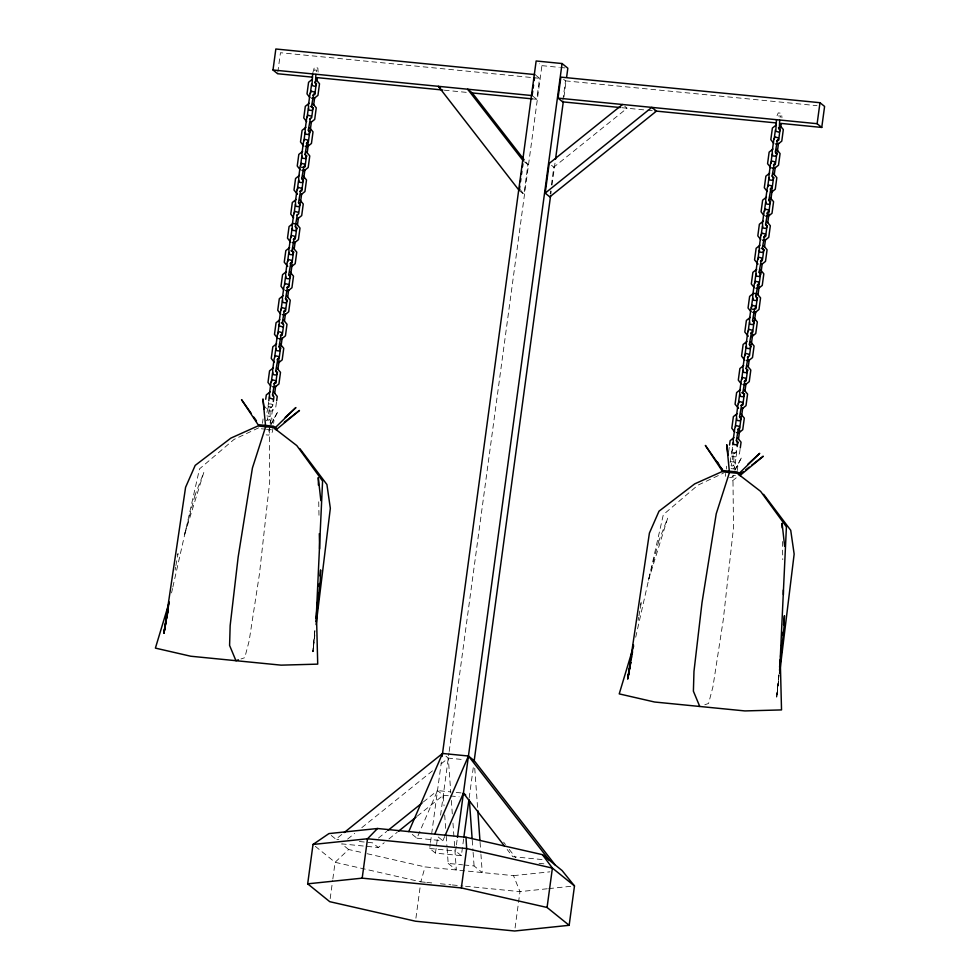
<?xml version="1.0" encoding="UTF-8"?>
<svg xmlns="http://www.w3.org/2000/svg" width="980" height="980" viewBox="0 0 980 980"><rect width="100%" height="100%" fill="white"/><g stroke="black" fill="none" stroke-linecap="round" stroke-linejoin="round"><path stroke-width="0.73" stroke-dasharray="4.9 3.68" d="M314.788 631.022L312.877 651.749L314.862 635.199M778.745 675.318L776.699 697.527L779.027 677.964M314.886 630.532L312.877 651.749L314.776 633.607M778.843 674.791L776.699 697.527L779.063 674.84M277.818 72.226L280.452 52.724L531.993 77.555M262.469 423.311L263.057 418.962M266.915 412.409L268.9 403.821L271.497 404.079L272.318 404.74L272.599 408.734L271.031 420.322L269.831 423.115L267.234 422.858M312.828 72.826L314.421 67.142L317.839 68.049L318.12 72.055M268.594 402.106L268.055 406.137L269.635 408.182L269.059 407.717L270.578 407.864L272.661 406.185L273.138 402.658M269.292 428.236L269.684 481.94L259.43 574.133L249.141 640.957L244.767 657.69L240.982 658.977M269.88 426.704L269.402 430.232L267.32 431.911L265.8 431.764L266.376 432.229M270.198 424.352L270.676 420.824L269.096 418.791L269.671 419.256L268.153 419.097L266.07 420.775M273.016 427.697L272.428 432.045L268.618 435.108L266.18 434.863M273.604 423.348L273.996 420.457L271.105 416.733L266.866 415.9M276.458 402.204L275.674 407.999L271.864 411.061L268.202 410.694L264.735 406.504M330.174 898.648L332.637 880.481M332.845 878.962L335.087 862.302L348.623 849.501L363.323 852.845M415.912 918.187L420.212 886.386M463.613 838.99L461.36 855.687L435.451 853.127L429.681 848.472L430.293 843.915M430.502 842.396L441.368 761.975M519.265 190.586L523.884 194.31L527.902 164.615L525.121 161.026M532.189 98.858L536.734 99.299L539.576 78.302L534.957 74.578M435.451 853.127L437.705 836.442M440.584 815.201L448.987 752.983M449.195 751.464L541.916 65.648L539.613 63.774M461.36 855.687L455.59 851.02L456.202 846.475M456.411 844.956L457.44 837.373M550.197 193.893L550.601 190.929M551.397 184.987L553.81 167.164L627.114 108.217L624.799 106.355M562.851 100.364L565.485 80.862L562.018 78.057M469.151 798.026L473.61 765.135M550.809 194.138L551.213 191.1M552.034 185.036L555.317 160.757M563.941 97.032L566.195 80.336M515.063 927.974L519.976 891.629L513.508 875.642L425.075 866.908L364.805 853.176M725.298 476.329L725.69 473.438M726.278 469.089L726.67 466.186M728.557 452.282L729.341 446.488M730.149 462.523L731.521 452.393L732.721 449.6L735.319 449.857L736.127 450.518L736.421 454.512L734.853 466.1L733.64 468.893L731.056 468.636M732.501 447.211L731.864 451.915L733.444 453.948L732.869 453.483L734.388 453.642L736.47 451.964L737.021 447.921M734.13 469.285L734.498 466.603L732.918 464.557L733.493 465.022L731.974 464.875M737.217 470.572L737.805 466.235L734.339 462.046L730.676 461.678M740.084 449.428L739.496 453.765L735.686 456.827L732.023 456.472L730.002 454.144M175.102 570.078L175.641 567.077M175.898 565.582L178.029 553.577L177.037 557.804M638.127 620.352L638.654 617.351M638.923 615.857L639.989 609.854M640.246 608.347L641.312 602.357M171.549 592.924L172.529 588.502M172.86 587.032L199.516 468.881L234.073 439.408L259.614 427.378M635.689 637.233L663.325 514.659L697.895 485.186L723.424 473.156M640.516 604.991L641.177 602.173M315.327 846.34L335.087 862.302L420.824 881.841L425.075 866.908M316.246 71.736L316.908 70.217L314.31 69.96L314.801 72.41M412.286 834.421L416.953 838.182L437.509 790.578L450.457 791.865M416.953 838.182L442.862 840.742L444.675 836.54M777.042 115.701L778.242 112.908L780.84 113.166L781.648 113.827L781.942 117.821M780.056 117.514L780.717 115.983L778.463 116.008M271.313 424.291L278.075 411.159L270.909 424.291M735.135 470.069L741.897 456.937L734.718 470.069M733.224 476.011L731.141 477.689L729.622 477.53M736.237 477.824L732.44 480.886L728.765 480.519M341.824 834.446L335.895 839.211L338.823 839.505M347.594 839.113L354.699 833.392M361.804 827.671L434.079 769.557M441.184 763.837L448.301 758.116L464.128 759.684M378.439 838.072L386.708 831.432M423.336 801.983L437.509 790.578L443.279 795.245L449.036 795.809M348.623 849.501L341.677 843.878L378.305 847.492L384.221 842.739M388.938 838.941L397.206 832.289M417.284 816.144L443.279 795.245L444.038 805.842M704.804 704.755L708.577 703.469L712.95 686.723L723.252 619.899L733.505 527.706L732.93 475.325L736.813 475.704M513.508 875.642L549.952 871.833M547.232 888.774L519.976 891.629L464.398 886.141M548.751 888.615L571.45 886.251M541.916 65.648L559.2 67.35M560.634 67.485L564.958 67.914M533.512 77.702L539.576 78.302M565.485 80.862L817.026 105.681M444.295 90.185L467.031 92.426M621.737 107.69L653.562 110.826M261.341 428.774L265.225 429.166M266.523 429.289L271.705 429.804M456.215 792.428L463.418 793.139M450.469 795.956L459.106 796.801M359.341 841.526L372.535 842.825L378.305 847.492M429.681 848.472L455.59 851.02M542.05 859.558L512.736 856.667L507.15 849.476M539.024 863.343L546.35 864.078M447.088 848.264L448.179 863.405L462.572 864.826M464.005 864.973L474.087 865.965L482.246 872.555L480.947 854.413M420.824 881.841L425.332 882.282M426.827 882.429L434.348 883.176M440.351 883.764L450.874 884.805M452.368 884.952L462.891 885.994M532.115 95.575L536.734 99.299M551.507 165.302L553.81 167.164M524.435 161.81L527.902 164.615M445.986 756.254L448.301 758.116L450.8 792.894M438.207 836.981L442.862 840.742M448.179 863.405L456.337 869.995L454.059 838.255M331.252 835.462L337.046 840.142M520.16 189.52L523.884 194.31M503.61 842.151L505.472 844.539M509.196 849.342L515.713 857.733M474.749 768.234L477.579 807.545M480.077 842.322L480.837 852.906M472.238 840.215L472.997 850.812M473.107 852.331L474.087 865.965M451.339 800.452L452.319 814.062M452.968 823.127L453.948 836.736M444.687 814.931L445.778 830.085M446.219 836.136L446.978 846.745M782.432 541.511L782.775 559.702M318.733 501.797L319.039 518.469M269.279 409.101L267.356 420.04C273.053 421.768 267.712 410.093 271.387 406.896L268.79 406.639L269.279 409.101M733.101 454.879L731.166 465.819C736.862 467.546 731.521 455.872 735.196 452.674L732.611 452.417L733.101 454.879M195.081 494.961L184.338 535.448L203.828 472.372L195.081 494.961M658.891 540.727L648.16 581.214L667.649 518.151L658.891 540.727"/><path stroke-width="1.47" d="M168.928 603.178L155.404 648.111L190.769 656.233L281.101 665.151L317.716 664.134L316.43 613.247L322.591 481.033L296.805 445.594L275.16 428.909L275.331 427.599L295.899 407.558L285.168 417.419M633.619 646.053L619.225 693.889L654.591 702.011L744.923 710.929L781.526 709.912L780.239 659.026L786.413 526.811L760.627 491.372L738.969 474.688L739.153 473.377L759.721 453.336L747.912 464.177M316.026 618.404L316.748 610.822M317.03 607.796L317.606 601.732M318.035 597.188L318.463 592.643M319.039 586.579L319.321 583.541M320.043 575.971L320.607 569.907L320.276 580.674L316.026 621.504M779.566 667.208L780.276 659.638M780.558 656.6L781.134 650.536M781.562 645.992L781.991 641.447M782.567 635.383L782.848 632.345M783.571 624.774L784.429 615.673L784.098 626.453L779.529 670.308M316.111 624.677L330.334 508.302L326.916 484.524L299.794 448.546M779.566 673.456L794.155 554.08L790.725 530.303L763.616 494.324M312.473 77.163L277.61 73.733L273.004 69.997L275.833 49L534.957 74.578M265.715 399.264L266.303 394.916L270.113 391.853M312.632 74.272L311.946 85.517L315.352 86.424L316.552 83.643M268.777 400.759L269.329 396.729M271.301 382.09L272.575 372.682M274.731 356.696L275.833 348.635M277.805 333.996L279.079 324.576M281.064 309.95L282.326 300.529M284.494 284.555L285.584 276.483M287.557 261.844L288.831 252.436M290.815 237.797L292.089 228.389M294.061 213.75L295.335 204.342M297.32 189.704L298.594 180.283M300.566 165.657L301.84 156.237M303.996 140.263L305.086 132.19M307.071 117.551L308.345 108.143M310.317 93.504L311.591 84.096M315.879 74.431L315.462 83.606M273.298 401.482L273.935 396.777L272.354 394.732M274.682 393.372L275.65 386.132M277.928 369.325L279.104 360.64M280.978 346.724L282.154 338.039M284.433 321.232L285.413 313.992M287.679 297.185L288.659 289.933M290.742 274.584L292.114 264.441M294.184 249.079L295.164 241.84M297.442 225.032L298.422 217.793M300.493 202.431L301.668 193.746M303.739 178.385L304.915 169.699M307.193 152.892L308.369 144.195M311.42 121.594L310.048 131.737L308.847 134.53L306.25 134.272L305.442 133.611L305.148 129.617L306.716 118.029L307.928 115.236L311.334 116.154M313.698 104.787L314.678 97.547M316.944 80.74L317.336 77.849M276.654 400.759L277.242 396.41L273.775 392.221M307.683 883.838L313.012 844.466L328.937 833.588L377.533 828.504L465.966 837.239L542.418 854.658L562.104 870.558L574.488 885.932L569.16 925.304L514.659 931L415.496 921.212L329.77 901.686L307.683 883.838L362.184 878.154L461.347 887.941L547.073 907.468L569.16 925.304M362.184 878.154L367.512 838.77L377.533 828.504M442.127 756.425L536.146 60.981L562.067 63.541L567.837 68.196L566.599 77.31M519.474 189.091L519.865 186.127M520.478 181.668L520.87 178.703M521.483 174.244L521.875 171.28M522.487 166.821L522.879 163.856M532.312 94.068L532.728 91.067M533.132 88.078L533.537 85.076M534.137 80.568L534.553 77.567M457.44 837.373L562.067 63.541M545.186 193.133L651.81 107.383L656.429 111.12L549.792 196.87L545.186 193.133L549.192 163.44L622.496 104.493M620.218 107.543L562.643 101.859L558.024 98.135L560.866 77.126L819.978 102.704L824.596 106.428L821.755 127.437L780.84 123.394M463.822 837.471L468.955 799.545M474.075 761.607L550.601 195.657M555.525 159.238L563.316 101.577M461.347 887.941L466.664 848.558L465.966 837.239M547.073 907.468L552.402 868.096L542.418 854.658M729.537 445.043L730.125 440.694L733.934 437.631M776.454 120.05L775.756 131.283L779.161 132.202L780.374 129.409M732.82 444.859L733.138 442.507M735.282 426.692L736.397 418.46M738.369 403.821L739.643 394.401M741.627 379.774L742.901 370.354M744.874 355.716L746.148 346.308M748.12 331.669L749.394 322.261M751.378 307.622L752.652 298.214M754.625 283.575L755.899 274.155M757.883 259.529L759.157 250.108M761.129 235.47L762.403 226.061M764.388 211.423L765.662 202.015M767.793 186.2L768.908 177.968M770.893 163.329L772.154 153.921M774.139 139.283L775.413 129.862M779.7 120.209L779.284 129.385M737.205 446.586L737.744 442.543L736.164 440.51M738.491 439.15L739.667 430.465M741.554 416.549L742.717 407.864M744.996 391.057L745.976 383.817M748.242 367.01L749.222 359.758M751.305 344.409L752.677 334.266M754.551 320.35L755.727 311.665M758.005 294.858L759.182 286.172M762.232 263.571L760.86 273.702L759.659 276.495L757.062 276.238L756.254 275.576L755.96 271.582L757.528 259.994L758.728 257.213L762.146 258.12L762.33 260.79M764.51 246.764L765.478 239.512M767.757 222.717L768.933 214.02M770.807 200.116L772.179 189.973M774.261 174.612L775.241 167.372M777.312 152.01L778.488 143.325M780.57 127.963L781.158 123.615M740.28 447.97L741.064 442.188L737.597 437.987M821.755 127.437L817.136 123.701L819.978 102.704M169.16 601.941L163.942 633.092L185.588 487.293L195.192 465.402L230.864 438.121L257.875 425.982L273.42 427.513L276.887 430.318M631.488 656.625L627.751 678.87L649.409 533.071L659.013 511.18L694.673 483.887L721.697 471.76L737.242 473.291L740.708 476.084M631.99 653.648L632.48 650.683M632.982 647.719L633.472 644.754M168.193 609.095L163.942 633.092L166.135 621.173M631.206 659.369L632.541 651.872M166.674 618.196L168.046 610.748M313.649 94.264L311.714 105.203L312.216 107.665M313.306 107.69L312.093 110.483L309.509 110.226L308.688 109.564L308.406 105.571L309.974 93.982L311.175 91.189L314.58 92.108L314.776 94.766M310.403 118.311L308.467 129.25L308.957 131.712M307.144 142.357L305.221 153.297L305.711 155.759M306.801 155.783L305.601 158.576L303.004 158.319L302.183 157.657L301.901 153.664L303.469 142.076L304.67 139.283L308.075 140.201L308.271 142.86M303.898 166.404L301.963 177.343L302.465 179.806M303.543 179.83L302.342 182.623L299.757 182.366L298.937 181.704L298.655 177.711L300.211 166.122L301.424 163.329L304.829 164.248L305.025 166.918M300.639 190.463L298.716 201.39L299.206 203.852M300.296 203.877L299.096 206.67L296.499 206.413L295.691 205.763L295.397 201.757L296.964 190.169L298.165 187.388L301.571 188.295L301.767 190.965M297.393 214.51L295.458 225.449L295.96 227.899M297.05 227.936L295.838 230.717L293.253 230.471L292.432 229.81L292.15 225.804L293.718 214.228L294.919 211.435L298.324 212.342M294.147 238.557L292.212 249.496L292.702 251.958M293.792 251.983L292.591 254.775L289.994 254.518L289.186 253.857L288.892 249.863L290.46 238.275L291.66 235.482L295.078 236.4L295.262 239.059M290.889 262.603L288.953 273.543L289.455 276.005M290.546 276.029L289.333 278.822L286.748 278.565L285.927 277.904L285.646 273.91L287.214 262.322L288.414 259.529L291.82 260.447L292.016 263.106M287.642 286.65L285.707 297.589L286.197 300.052M287.287 300.076L286.087 302.869L283.49 302.612L282.681 301.95L282.387 297.957L283.955 286.368L285.168 283.575L288.573 284.494L288.757 287.152M284.384 310.697L282.461 321.636L282.951 324.098M281.138 334.756L279.202 345.695L279.704 348.145M280.782 348.17L279.582 350.963L276.997 350.705L276.176 350.056L275.882 346.05L277.45 334.462L278.663 331.681L282.069 332.588L282.264 335.258M277.879 358.803L275.956 369.742L276.446 372.192M277.536 372.229L276.336 375.009L273.739 374.764L272.93 374.103L272.636 370.109L274.204 358.521L275.404 355.728L278.81 356.647L279.006 359.305M274.633 382.849L272.697 393.788L273.2 396.251M408.795 831.591L442.519 753.461L468.44 756.021L474.21 760.676L555.146 864.936M434.704 834.152L468.44 756.021L549.376 860.281M445.288 835.144L463.418 793.139L465.721 795.001M777.471 140.042L775.535 150.981L776.025 153.431M777.115 153.456L775.915 156.249L773.318 155.992L772.51 155.342L772.216 151.337L773.784 139.748L774.996 136.967L778.402 137.874L778.586 140.544M774.212 164.089L772.289 175.028L772.779 177.478M773.869 177.515L772.669 180.296L770.072 180.05L769.251 179.389L768.969 175.396L770.537 163.807L771.738 161.014L775.143 161.921L775.339 164.591M770.966 188.136L769.031 199.075L769.533 201.537M770.611 201.561L769.41 204.355L766.826 204.097L766.005 203.436L765.711 199.442L767.279 187.854L768.492 185.061L771.897 185.98L772.093 188.638M767.708 212.182L765.784 223.121L766.274 225.584M767.365 225.608L766.164 228.401L763.567 228.144L762.759 227.483L762.465 223.489L764.033 211.9L765.233 209.107L768.639 210.026L768.835 212.685M764.461 236.229L762.526 247.168L763.028 249.631M764.118 249.655L762.906 252.448L760.321 252.191L759.5 251.529L759.218 247.536L760.786 235.947L761.987 233.154L765.392 234.073L765.588 236.744M761.215 260.276L759.28 271.215L759.77 273.677M757.957 284.335L756.021 295.274L756.523 297.724M757.614 297.749L756.401 300.542L753.816 300.284L752.995 299.635L752.714 295.629L754.282 284.053L755.482 281.26L758.888 282.167L759.084 284.837M754.71 308.382L752.775 319.321L753.265 321.771M754.355 321.808L753.155 324.601L750.558 324.343L749.749 323.682L749.455 319.688L751.023 308.1L752.236 305.307L755.641 306.226L755.825 308.884M751.452 332.428L749.529 343.368L750.019 345.83M751.109 345.854L749.896 348.647L747.311 348.39L746.49 347.729L746.209 343.735L747.777 332.147L748.977 329.354L752.383 330.272L752.579 332.93M748.206 356.475L746.27 367.414L746.772 369.877M747.85 369.901L746.65 372.694L744.065 372.437L743.244 371.775L742.95 367.782L744.518 356.193L745.731 353.4L749.136 354.319M744.947 380.522L743.024 391.461L743.514 393.923M744.604 393.948L743.404 396.741L740.807 396.484L739.986 395.822L739.704 391.829L741.272 380.24L742.473 377.447L745.878 378.366L746.074 381.036M741.701 404.569L739.765 415.508L740.268 417.97M741.358 417.995L740.145 420.788L737.56 420.53L736.74 419.881L736.458 415.875L738.026 404.287L739.226 401.506L742.632 402.413L742.828 405.083M738.442 428.627L736.519 439.567L737.009 442.017M738.099 442.054L736.899 444.834L734.302 444.589L733.493 443.928L733.199 439.922L734.767 428.346L735.968 425.553L739.386 426.459L739.569 429.13M312.387 79.221L308.578 82.283L307.01 93.872L309.901 97.596M312.841 95.219L314.923 93.553L316.197 84.133L314.617 82.1M309.129 103.267L305.319 106.33L303.751 117.919L306.642 121.642M309.594 119.278L311.677 117.6L312.951 108.192L311.371 106.146L311.946 106.612L310.427 106.465M310.893 122.476L314.702 119.413L316.258 107.825L312.792 103.635M305.882 127.314L302.073 130.377L300.505 141.965L303.396 145.689M306.336 143.325L308.418 141.647L309.692 132.239L308.112 130.193M302.624 151.361L298.814 154.424L297.246 166.012L300.137 169.736M299.378 175.42L295.568 178.482L294 190.071L297.467 194.261M299.843 191.418L301.926 189.74L303.188 180.332L301.607 178.299M301.13 194.616L304.939 191.553L306.507 179.965L303.041 175.775M296.119 199.467L292.31 202.529L290.754 214.118L293.645 217.842M296.585 215.465L298.667 213.799L299.941 204.379L298.361 202.346M297.883 218.663L301.693 215.6L303.261 204.012L299.794 199.822M293.339 239.524L295.421 237.846L296.695 228.426L295.115 226.392M289.627 247.56L285.817 250.623L284.249 262.211L287.716 266.401M290.08 263.571L292.163 261.893L293.437 252.485L291.856 250.439L292.432 250.905L290.913 250.757M291.379 266.768L295.188 263.706L296.756 252.117L293.29 247.928M286.368 271.607L282.559 274.67L280.99 286.258L283.882 289.982M286.834 287.618L288.916 285.94L290.19 276.532L288.61 274.486M283.122 295.654L279.312 298.729L277.744 310.305L280.635 314.029M283.575 311.665L285.658 309.986L286.932 300.578L285.352 298.545M279.864 319.713L276.054 322.775L274.486 334.364L277.965 338.553M280.329 335.711L282.411 334.033L283.686 324.625L282.105 322.591M276.617 343.76L272.808 346.822L271.24 358.411L274.131 362.135M277.083 359.758L279.165 358.092L280.427 348.672L278.847 346.638M278.369 362.955L282.179 359.893L283.747 348.304L280.28 344.115M273.359 367.806L269.549 370.869L267.993 382.457L270.884 386.181M273.824 383.817L275.907 382.139L277.181 372.719L275.601 370.685M776.197 124.999L772.387 128.062L770.819 139.65L773.71 143.374M776.662 140.998L778.745 139.319L780.019 129.911L778.439 127.878M772.951 149.046L769.141 152.108L767.573 163.697L771.039 167.886M773.404 165.044L775.486 163.378L776.76 153.958L775.18 151.924M769.692 173.093L765.882 176.155L764.314 187.744L767.205 191.468M770.158 189.103L772.24 187.425L773.514 178.005L771.934 175.971M771.456 192.3L775.266 189.238L776.834 177.65L773.355 173.46M766.446 197.139L762.636 200.202L761.068 211.79L763.959 215.514M766.911 213.15L768.994 211.472L770.255 202.064L768.675 200.018M763.187 221.186L759.378 224.249L757.822 235.837L760.713 239.561M763.653 237.197L765.735 235.519L767.009 226.111L765.429 224.077M759.941 245.245L756.131 248.308L754.563 259.884L758.03 264.086M760.407 261.243L762.489 259.565L763.763 250.157L762.183 248.124M761.693 264.441L765.503 261.378L767.071 249.79L763.604 245.6M756.695 269.292L752.885 272.354L751.317 283.943L754.208 287.667M757.148 285.29L759.231 283.624L760.505 274.204L758.924 272.171M750.19 317.385L746.38 320.448L744.812 332.036L748.279 336.226M750.643 333.396L752.726 331.718L754 322.31L752.42 320.264M751.942 336.593L755.752 333.531L757.32 321.942L753.853 317.753M746.932 341.432L743.122 344.495L741.554 356.083L744.445 359.807M747.397 357.443L749.48 355.765L750.754 346.357L749.173 344.311M743.685 365.479L739.876 368.541L738.308 380.13L741.198 383.854M744.151 381.49L746.233 379.811L747.495 370.403L745.915 368.37M740.427 389.538L736.617 392.6L735.061 404.189L738.528 408.378M740.892 405.536L742.975 403.858L744.249 394.45L742.668 392.416L743.244 392.882L741.725 392.735M742.191 408.734L746.001 405.671L747.569 394.083L744.102 389.893M737.181 413.585L733.371 416.647L731.803 428.236L734.694 431.96M737.646 429.583L739.729 427.917L741.003 418.497L739.422 416.463M344.188 832.547L442.519 753.461M387.896 830.477L422.147 802.926M398.395 831.334L416.108 817.087M284.261 422.245L299.476 410.449L277.058 428.995L273.604 426.202L258.059 424.671L241.533 399.656L251.199 413.376M741.064 473.463L743.404 471.649M745.743 469.837L749.247 467.105M751.587 465.292L763.298 456.215L740.88 474.773L737.413 471.98L721.868 470.449L705.355 445.422L717.654 462.891M238.459 659.834L235.935 660.692L229.59 645.428L230.153 625.62L238.177 556.959L252.424 467.987L265.654 426.753L262.934 398.934L264.196 409.309M313.012 844.466L367.512 838.77L466.664 848.558L552.402 868.096L574.488 885.932M273.004 69.997L532.115 95.575M558.024 98.135L817.136 123.701M317.018 77.616L442.788 90.025M471.576 92.867L532.189 98.858M655.081 110.985L776.295 122.941M311.701 98.184L314.139 98.417L317.949 95.354L319.517 83.778L316.05 79.576M775.511 143.962L777.961 144.195L781.77 141.132L783.326 129.544L779.86 125.354M772.264 168.009L774.702 168.242L778.512 165.179L780.08 153.59L776.613 149.401M305.197 146.277L307.634 146.522L311.444 143.46L313.012 131.871L309.545 127.682M301.571 167.225L303.089 167.372L305.172 165.694L306.446 156.286L304.866 154.252M301.938 170.324L304.388 170.569L308.198 167.507L309.766 155.918L306.287 151.728M765.76 216.102L768.198 216.347L772.007 213.285L773.575 201.696L770.109 197.507M762.501 240.149L764.951 240.394L768.761 237.332L770.329 225.743L766.862 221.554M761.24 248.442L762.759 248.589M292.187 242.477L294.625 242.721L298.435 239.647L300.003 228.071L296.536 223.869L292.873 223.514L289.063 226.576L287.495 238.165L290.386 241.889M756.009 288.255L758.447 288.488L762.256 285.425L763.824 273.837L760.358 269.647M752.383 309.19L753.902 309.337L755.984 307.671L757.258 298.251L755.678 296.217M752.75 312.302L755.2 312.534L758.998 309.472L760.566 297.883L757.099 293.694L753.436 293.339L749.627 296.401L748.058 307.99L750.95 311.714M285.682 290.57L288.132 290.815L291.942 287.753L293.498 276.164L290.031 271.975M282.436 314.617L284.874 314.862L288.684 311.799L290.252 300.211L286.785 296.021M746.245 360.395L748.696 360.64L752.505 357.577L754.073 345.989L750.594 341.8M281.162 322.91L282.681 323.057M282.84 326.916L279.423 325.997L279.141 322.004L280.709 310.415L281.909 307.622L285.315 308.541L285.511 311.211M279.178 338.676L281.628 338.909L285.437 335.846L287.005 324.257L283.526 320.068M742.999 384.442L745.437 384.687L749.247 381.624L750.815 370.036L747.348 365.846M272.673 386.769L275.123 387.014L278.933 383.952L280.5 372.363L277.034 368.174M736.495 432.548L738.932 432.78L742.742 429.718L744.31 418.129L740.843 413.94M273.077 399.068L269.671 398.149L269.39 394.156L270.958 382.568L272.158 379.774L275.564 380.693L275.76 383.352M440.632 88.176L438.329 86.314L519.265 190.586M524.19 159.838L472.262 92.941L467.644 89.204L523.283 160.879M463.418 793.139L504.357 845.875M720.288 466.639L722.052 469.138M253.832 417.125L256.478 420.861M717.421 461.935L719.736 465.647M721.28 468.134L722.836 470.608M699.757 706.47L693.399 691.206L693.975 671.398L701.999 602.737L716.233 513.765L729.463 472.519L726.756 444.712L728.018 455.075M784.662 546.411L782.089 523.32L782.175 527.865M320.852 500.645L318.28 477.542L318.414 485.125M477.787 810.57L479.967 840.803M469.408 800.832L472.127 838.696M783.339 590.021L783.412 594.566M319.321 533.635L319.603 548.788M630.679 662.37L627.751 678.87L630.765 662.48"/></g></svg>
